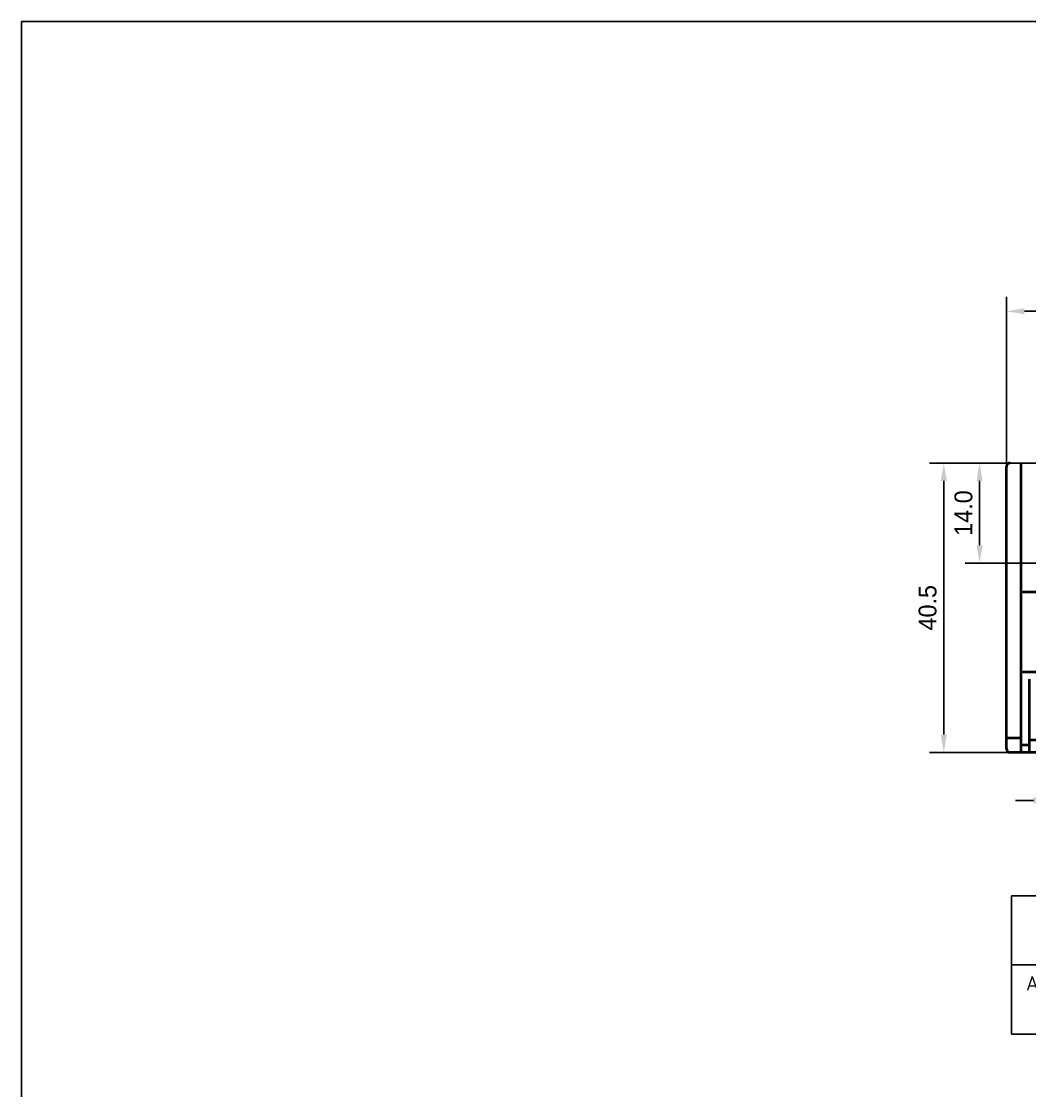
# Model space of a CAD drawing. Extents: x 295 to 2531, y 240 to 845.
# Drawn here: x 1654.8 to 1795.9, y 695 to 844.7 of the extents above; entities that cross this region are included whole.
import ezdxf

# ---------------------------------------------------------------- set-up
doc = ezdxf.new("R2010")
doc.units = 0
doc.header["$LTSCALE"] = 0.1
doc.layers.get('0').update_dxf_attribs({"linetype": 'CONTINUOUS'})
doc.layers.get('DEFPOINTS').update_dxf_attribs({"linetype": 'CONTINUOUS'})
doc.layers.add('SHEET', color=7, linetype='CONTINUOUS')
doc.layers.add('가시적인 것(ISO)', color=7, linetype='CONTINUOUS', lineweight=35)
doc.styles.get("Standard").update_dxf_attribs({"font": 'simplex.shx', "width": 0.9})
doc.styles.add('주 문자 (ISO)', font='')
doc.styles.get('주 문자 (ISO)').set_extended_font_data('Dotum')
doc.dimstyles.new('기본값 (ISO)', dxfattribs={"dimtxt": 2.5, "dimasz": 2.5, "dimexe": 2, "dimexo": 0, "dimgap": 1, "dimtad": 1, "dimdec": 1, "dimrnd": 1e-08, "dimzin": 0, "dimdsep": 46, "dimtxsty": '주 문자 (ISO)', "dimcen": 0.09, "dimdle": 10, "dimclrd": 1, "dimclre": 1, "dimclrt": 256, "dimadec": 1, "dimazin": 0, "dimtfac": 0.6, "dimtofl": 0, "dimtmove": 0, "dimatfit": 3, "dimfxl": 1, "dimtolj": 1, "dimtzin": 0, "dimlwd": -1, "dimlwe": -1, "dimarcsym": 0})

# ---------------------------------------------------------------- blocks, each defined once
blk = doc.blocks.new('*D40')
at = {"color": 1, "transparency": 16777216}
for p, q in [((1792.64, 782.35), (1792.64, 806.09)), ((1941.64, 782.35), (1941.64, 806.09)), ((1795.14, 804.09), (1939.14, 804.09))]:
    blk.add_line(p, q, dxfattribs=at)
for points in [[(1795.14, 804.51), (1795.14, 803.67), (1792.64, 804.09)], [(1939.14, 804.51), (1939.14, 803.67), (1941.64, 804.09)]]:
    blk.add_solid(points, dxfattribs=at)
at = {"layer": 'DEFPOINTS', "color": 0, "transparency": 16777216}
for p in [(1941.64, 804.09), (1792.64, 782.35), (1941.64, 782.35)]:
    blk.add_point(p, dxfattribs=at)
at = {"transparency": 16777216, "insert": (1867.14, 806.34), "char_height": 2.5, "attachment_point": 5, "style": '주 문자 (ISO)'}
blk.add_mtext('\\A1;149.0', dxfattribs=at)
blk = doc.blocks.new('*D41')
at = {"color": 1, "transparency": 16777216}
for p, q in [((1793.14, 782.85), (1781.86, 782.85)), ((1783.86, 780.35), (1783.86, 744.85)), ((1793.14, 742.35), (1781.86, 742.35))]:
    blk.add_line(p, q, dxfattribs=at)
for points in [[(1783.44, 780.35), (1784.27, 780.35), (1783.86, 782.85)], [(1783.44, 744.85), (1784.27, 744.85), (1783.86, 742.35)]]:
    blk.add_solid(points, dxfattribs=at)
at = {"layer": 'DEFPOINTS', "color": 0, "transparency": 16777216}
for p in [(1793.14, 782.85), (1783.86, 742.35), (1793.14, 742.35)]:
    blk.add_point(p, dxfattribs=at)
at = {"transparency": 16777216, "insert": (1781.6, 762.6), "char_height": 2.5, "attachment_point": 5, "rotation": 90, "style": '주 문자 (ISO)'}
blk.add_mtext('\\A1;40.5', dxfattribs=at)
blk = doc.blocks.new('*D42')
at = {"color": 1, "transparency": 16777216}
for p, q in [((1798.89, 748.35), (1798.89, 733.65)), ((1805.89, 748.35), (1805.89, 733.65)), ((1796.39, 735.65), (1793.89, 735.65)), ((1808.39, 735.65), (1810.89, 735.65))]:
    blk.add_line(p, q, dxfattribs=at)
for points in [[(1796.39, 736.07), (1796.39, 735.23), (1798.89, 735.65)], [(1808.39, 736.07), (1808.39, 735.23), (1805.89, 735.65)]]:
    blk.add_solid(points, dxfattribs=at)
at = {"layer": 'DEFPOINTS', "color": 0, "transparency": 16777216}
for p in [(1798.89, 748.35), (1805.89, 748.35), (1805.89, 735.65)]:
    blk.add_point(p, dxfattribs=at)
at = {"transparency": 16777216, "insert": (1802.39, 737.9), "char_height": 2.5, "attachment_point": 5, "style": '주 문자 (ISO)'}
blk.add_mtext('\\A1;7.0', dxfattribs=at)
blk = doc.blocks.new('*D63')
at = {"color": 1, "transparency": 16777216}
for p, q in [((1793.14, 782.85), (1786.87, 782.85)), ((1788.87, 780.35), (1788.87, 771.35)), ((1802.64, 768.85), (1786.87, 768.85))]:
    blk.add_line(p, q, dxfattribs=at)
for points in [[(1788.45, 780.35), (1789.29, 780.35), (1788.87, 782.85)], [(1788.45, 771.35), (1789.29, 771.35), (1788.87, 768.85)]]:
    blk.add_solid(points, dxfattribs=at)
at = {"layer": 'DEFPOINTS', "color": 0, "transparency": 16777216}
for p in [(1793.14, 782.85), (1788.87, 768.85), (1802.64, 768.85)]:
    blk.add_point(p, dxfattribs=at)
at = {"transparency": 16777216, "insert": (1786.62, 775.85), "char_height": 2.5, "attachment_point": 5, "rotation": 90, "style": '주 문자 (ISO)'}
blk.add_mtext('\\A1;14.0', dxfattribs=at)

msp = doc.modelspace()

# ---------------------------------------------------------------- linework, layer by layer
msp.add_line((1793.14, 782.85), (1941.14, 782.85))
at = {"color": 7}
for p, q in [((1793.34, 722.29), (1937.85, 722.29)), ((1793.34, 722.29), (1793.34, 712.62)), ((1937.85, 712.62), (1793.34, 712.62)), ((1793.34, 712.62), (1793.34, 702.95)), ((1793.34, 702.95), (1937.85, 702.95))]:
    msp.add_line(p, q, dxfattribs=at)
at = {"layer": 'SHEET'}
for p, q in [((2078, 844.65), (1654.78, 844.65)), ((1654.78, 844.65), (1654.78, 770.38)), ((1654.78, 770.38), (1654.78, 545.4))]:
    msp.add_line(p, q, dxfattribs=at)
at = {"layer": '가시적인 것(ISO)'}
for p, q in [((1794.64, 782.85), (1794.64, 742.35)), ((1792.64, 742.85), (1792.64, 782.35)), ((1794.64, 764.85), (1939.64, 764.85)), ((1799.36, 753.6), (1794.64, 753.6)), ((1795.87, 742.35), (1795.87, 752.6)), ((1792.64, 744.39), (1792.64, 744.34)), ((1794.64, 744.34), (1792.64, 744.34)), ((1795.87, 744.1), (1801.92, 744.1)), ((1941.14, 742.35), (1793.14, 742.35)), ((1795.87, 743.35), (1794.64, 743.35))]:
    msp.add_line(p, q, dxfattribs=at)
for centre, start, end in [((1793.14, 782.35), 90, 180), ((1793.14, 742.85), 180, 270)]:
    msp.add_arc(centre, 0.5, start, end, dxfattribs=at)

# ---------------------------------------------------------------- texts
at = {"color": 7}
msp.add_text('A1', height=1.948, dxfattribs=at).set_placement((1795.49, 709.06))

# ---------------------------------------------------------------- dimensions: what is measured, and where the dimension line sits
for base, p1, p2, picture, middle in [((1941.64, 804.09), (1792.64, 782.35), (1941.64, 782.35), '*D40', (1867.14, 806.34)), ((1805.89, 735.65), (1798.89, 748.35), (1805.89, 748.35), '*D42', (1802.39, 737.9))]:
    dim = msp.add_linear_dim(base=base, p1=p1, p2=p2, dimstyle='기본값 (ISO)')
    dim.commit()
    dim.dimension.update_dxf_attribs({"geometry": picture, "text_midpoint": middle})
for base, p2, picture, middle in [((1783.86, 742.35), (1793.14, 742.35), '*D41', (1781.6, 762.6)), ((1788.87, 768.85), (1802.64, 768.85), '*D63', (1786.62, 775.85))]:
    dim = msp.add_linear_dim(base=base, p1=(1793.14, 782.85), p2=p2, angle=90, dimstyle='기본값 (ISO)')
    dim.commit()
    dim.dimension.update_dxf_attribs({"geometry": picture, "text_midpoint": middle})

doc.saveas('drawing.dxf')
